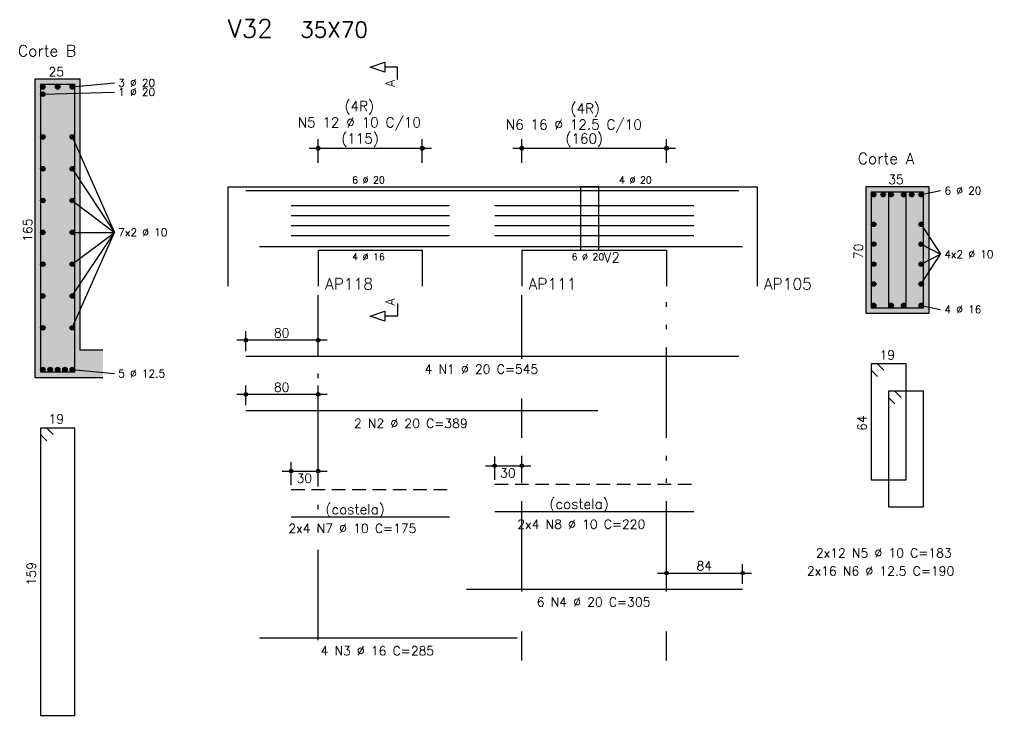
# Model space of a CAD drawing. Extents: x -1.9 to 86, y -1.2 to 61.3.
# Drawn here: x 30.12 to 51.63, y 22.02 to 37.42 of the extents above; entities that cross this region are included whole.
import ezdxf

# ---------------------------------------------------------------- set-up
doc = ezdxf.new("R2010")
doc.units = 0
doc.header["$MEASUREMENT"] = 0
doc.linetypes.add('ESTILO_TQS_0001', pattern=[0.45, 0.3, -0.15])
doc.linetypes.add('ESTILO_TQS_0004', pattern=[3.3, 2, -0.4, 0.05, -0.4, 0.05, -0.4])
for name, color, linetype in [('PENA_01', 1, 'CONTINUOUS'), ('PENA_02', 2, 'CONTINUOUS'), ('PENA_03', 3, 'CONTINUOUS'), ('PENA_04', 4, 'CONTINUOUS'), ('PENA_05', 5, 'CONTINUOUS'), ('PENA_06', 6, 'CONTINUOUS'), ('PENA_10', 253, 'CONTINUOUS')]:
    doc.layers.add(name, color=color, linetype=linetype)
doc.styles.get("Standard").update_dxf_attribs({"font": 'ROMANS.SHX'})

msp = doc.modelspace()

# ---------------------------------------------------------------- linework, layer by layer
at = {"layer": 'PENA_01', "linetype": 'Continuous'}
for p, q in [((31.29, 35.923), (32.22, 36.013)), ((30.64, 35.763), (32.22, 35.809)), ((31.29, 34.817), (32.22, 32.706)), ((36.726, 34.245), (36.726, 34.765)), ((39.026, 34.245), (39.026, 34.765)), ((41.226, 34.245), (41.226, 34.765)), ((44.426, 34.245), (44.426, 34.765)), ((36.526, 34.565), (39.226, 34.565)), ((41.026, 34.565), (44.626, 34.565)), ((31.29, 34.113), (32.22, 32.706)), ((50.051, 33.54), (50.481, 33.63)), ((31.29, 33.41), (32.22, 32.706)), ((31.29, 30.595), (32.22, 32.706)), ((31.29, 31.299), (32.22, 32.706)), ((31.29, 32.002), (32.22, 32.706)), ((31.29, 32.706), (32.22, 32.706)), ((50.051, 32.883), (50.481, 32.223)), ((50.051, 32.443), (50.481, 32.223)), ((50.051, 31.564), (50.481, 32.223)), ((50.051, 32.004), (50.481, 32.223)), ((50.051, 31.09), (50.481, 31)), ((36.926, 30.32), (34.926, 30.32)), ((31.29, 29.673), (32.22, 29.583)), ((36.926, 29.12), (34.926, 29.12)), ((40.426, 27.545), (41.426, 27.545)), ((35.926, 27.425), (36.926, 27.425)), ((44.226, 25.17), (46.306, 25.17))]:
    msp.add_line(p, q, dxfattribs=at)
at = {"layer": 'PENA_01', "linetype": 'ESTILO_TQS_0004'}
for p, q in [((36.726, 23.682), (36.726, 31.315)), ((41.226, 29.912), (41.226, 31.315)), ((44.426, 24.762), (44.426, 31.315)), ((41.226, 24.762), (41.226, 29.028)), ((41.226, 23.235), (41.226, 23.878)), ((44.426, 23.235), (44.426, 23.878))]:
    msp.add_line(p, q, dxfattribs=at)
at = {"layer": 'PENA_01', "linetype": 'Continuous'}
msp.add_lwpolyline([(42.526, 33.715), (42.526, 32.315), (42.926, 32.315), (42.926, 33.715), (42.526, 33.715)], dxfattribs=at)
at = {"layer": 'PENA_02', "linetype": 'Continuous'}
for centre, radius in [((36.726, 34.565), 0.0416), ((36.726, 34.565), 0.0208), ((39.026, 34.565), 0.0416), ((39.026, 34.565), 0.0208), ((41.226, 34.565), 0.0416), ((41.226, 34.565), 0.0208), ((44.426, 34.565), 0.0416), ((44.426, 34.565), 0.0208), ((35.126, 30.32), 0.04), ((35.126, 30.32), 0.02), ((36.726, 30.32), 0.04), ((36.726, 30.32), 0.02), ((35.126, 29.12), 0.04), ((35.126, 29.12), 0.02), ((36.726, 29.12), 0.04), ((36.726, 29.12), 0.02), ((40.626, 27.545), 0.04), ((40.626, 27.545), 0.02), ((41.226, 27.545), 0.04), ((41.226, 27.545), 0.02), ((36.126, 27.425), 0.04), ((36.126, 27.425), 0.02), ((36.726, 27.425), 0.04), ((36.726, 27.425), 0.02), ((44.426, 25.17), 0.04), ((44.426, 25.17), 0.02), ((46.106, 25.17), 0.04), ((46.106, 25.17), 0.02)]:
    msp.add_circle(centre, radius, dxfattribs=at)
at = {"layer": 'PENA_03', "linetype": 'Continuous'}
for p, q in [((31.465, 36.098), (30.465, 36.098)), ((30.465, 36.098), (30.465, 29.498)), ((31.465, 30.098), (31.465, 36.098)), ((34.726, 33.715), (34.726, 32.315)), ((34.726, 33.715), (36.726, 33.715)), ((36.726, 33.715), (39.026, 33.715)), ((39.026, 33.715), (41.226, 33.715)), ((41.226, 33.715), (44.426, 33.715)), ((44.426, 33.715), (46.426, 33.715)), ((46.426, 33.715), (46.426, 32.315)), ((50.226, 33.715), (48.826, 33.715)), ((48.826, 33.715), (48.826, 30.915)), ((50.226, 30.915), (50.226, 33.715)), ((34.726, 32.315), (34.726, 31.515)), ((36.726, 32.315), (39.026, 32.315)), ((36.726, 32.315), (36.726, 31.515)), ((39.026, 32.315), (39.026, 31.515)), ((41.226, 32.315), (44.426, 32.315)), ((41.226, 32.315), (41.226, 31.515)), ((44.426, 32.315), (44.426, 31.515)), ((46.426, 32.315), (46.426, 31.515)), ((48.826, 30.915), (50.226, 30.915)), ((35.126, 30.08), (35.126, 30.52)), ((36.726, 30.08), (36.726, 30.52)), ((31.965, 30.098), (31.465, 30.098)), ((30.465, 29.498), (31.465, 29.498)), ((31.465, 29.498), (31.965, 29.498)), ((35.126, 28.88), (35.126, 29.32)), ((36.726, 28.88), (36.726, 29.32)), ((40.626, 27.235), (40.626, 27.745)), ((41.226, 27.235), (41.226, 27.745)), ((36.126, 27.115), (36.126, 27.625)), ((36.726, 27.115), (36.726, 27.625)), ((44.426, 24.93), (44.426, 25.37)), ((46.106, 24.93), (46.106, 25.37))]:
    msp.add_line(p, q, dxfattribs=at)
for points in [[(38.476, 36.085), (38.476, 36.362), (38.199, 36.362), (38.199, 36.252), (37.876, 36.362), (38.199, 36.473), (38.199, 36.362)], [(38.476, 31.13), (38.476, 30.854), (38.199, 30.854), (38.199, 30.743), (37.876, 30.854), (38.199, 30.964), (38.199, 30.854)]]:
    msp.add_lwpolyline(points, dxfattribs=at)
for centre in [(30.64, 35.923), (30.965, 35.923), (31.29, 35.923), (30.64, 35.763), (30.64, 34.817), (31.29, 34.817), (30.64, 34.113), (31.29, 34.113), (49.001, 33.54), (49.211, 33.54), (49.388, 33.54), (49.665, 33.54), (49.841, 33.54), (50.051, 33.54), (30.64, 33.41), (31.29, 33.41), (49.001, 32.883), (50.051, 32.883), (30.64, 32.706), (31.29, 32.706), (49.001, 32.443), (50.051, 32.443), (30.64, 32.002), (31.29, 32.002), (49.001, 32.004), (50.051, 32.004), (49.001, 31.564), (50.051, 31.564), (30.64, 31.299), (31.29, 31.299), (49.001, 31.09), (49.388, 31.09), (49.665, 31.09), (50.051, 31.09), (30.64, 30.595), (31.29, 30.595), (30.64, 29.673), (30.802, 29.673), (30.965, 29.673), (31.127, 29.673), (31.29, 29.673)]:
    msp.add_circle(centre, 0.05, dxfattribs=at)
for points in [[(30.69, 35.923), (30.615, 35.966), (30.593, 35.94)], [(30.69, 35.923), (30.593, 35.94), (30.593, 35.906)], [(30.69, 35.923), (30.593, 35.906), (30.615, 35.88)], [(30.69, 35.923), (30.649, 35.972), (30.615, 35.966)], [(30.69, 35.923), (30.615, 35.88), (30.649, 35.874)], [(30.69, 35.923), (30.678, 35.955), (30.649, 35.972)], [(30.69, 35.923), (30.649, 35.874), (30.678, 35.891)], [(30.69, 35.923), (30.678, 35.891), (30.69, 35.923)], [(31.015, 35.923), (30.94, 35.966), (30.918, 35.94)], [(31.015, 35.923), (30.918, 35.94), (30.918, 35.906)], [(31.015, 35.923), (30.918, 35.906), (30.94, 35.88)], [(31.015, 35.923), (30.974, 35.972), (30.94, 35.966)], [(31.015, 35.923), (30.94, 35.88), (30.974, 35.874)], [(31.015, 35.923), (31.003, 35.955), (30.974, 35.972)], [(31.015, 35.923), (30.974, 35.874), (31.003, 35.891)], [(31.015, 35.923), (31.003, 35.891), (31.015, 35.923)], [(31.34, 35.923), (31.265, 35.966), (31.243, 35.94)], [(31.34, 35.923), (31.243, 35.94), (31.243, 35.906)], [(31.34, 35.923), (31.243, 35.906), (31.265, 35.88)], [(31.34, 35.923), (31.299, 35.972), (31.265, 35.966)], [(31.34, 35.923), (31.265, 35.88), (31.299, 35.874)], [(31.34, 35.923), (31.328, 35.955), (31.299, 35.972)], [(31.34, 35.923), (31.299, 35.874), (31.328, 35.891)], [(31.34, 35.923), (31.328, 35.891), (31.34, 35.923)], [(30.69, 35.763), (30.615, 35.806), (30.593, 35.78)], [(30.69, 35.763), (30.593, 35.78), (30.593, 35.746)], [(30.69, 35.763), (30.593, 35.746), (30.615, 35.72)], [(30.69, 35.763), (30.649, 35.812), (30.615, 35.806)], [(30.69, 35.763), (30.615, 35.72), (30.649, 35.714)], [(30.69, 35.763), (30.678, 35.795), (30.649, 35.812)], [(30.69, 35.763), (30.649, 35.714), (30.678, 35.731)], [(30.69, 35.763), (30.678, 35.731), (30.69, 35.763)], [(30.69, 34.817), (30.615, 34.86), (30.593, 34.834)], [(30.69, 34.817), (30.649, 34.866), (30.615, 34.86)], [(30.69, 34.817), (30.678, 34.849), (30.649, 34.866)], [(31.34, 34.817), (31.265, 34.86), (31.243, 34.834)], [(31.34, 34.817), (31.299, 34.866), (31.265, 34.86)], [(31.34, 34.817), (31.328, 34.849), (31.299, 34.866)], [(30.69, 34.817), (30.593, 34.834), (30.593, 34.8)], [(30.69, 34.817), (30.593, 34.8), (30.615, 34.774)], [(30.69, 34.817), (30.615, 34.774), (30.649, 34.768)], [(30.69, 34.817), (30.649, 34.768), (30.678, 34.785)], [(30.69, 34.817), (30.678, 34.785), (30.69, 34.817)], [(31.34, 34.817), (31.243, 34.834), (31.243, 34.8)], [(31.34, 34.817), (31.243, 34.8), (31.265, 34.774)], [(31.34, 34.817), (31.265, 34.774), (31.299, 34.768)], [(31.34, 34.817), (31.299, 34.768), (31.328, 34.785)], [(31.34, 34.817), (31.328, 34.785), (31.34, 34.817)], [(30.69, 34.113), (30.615, 34.157), (30.593, 34.13)], [(30.69, 34.113), (30.593, 34.13), (30.593, 34.096)], [(30.69, 34.113), (30.593, 34.096), (30.615, 34.07)], [(30.69, 34.113), (30.649, 34.163), (30.615, 34.157)], [(30.69, 34.113), (30.615, 34.07), (30.649, 34.064)], [(30.69, 34.113), (30.678, 34.145), (30.649, 34.163)], [(30.69, 34.113), (30.649, 34.064), (30.678, 34.081)], [(30.69, 34.113), (30.678, 34.081), (30.69, 34.113)], [(31.34, 34.113), (31.265, 34.157), (31.243, 34.13)], [(31.34, 34.113), (31.243, 34.13), (31.243, 34.096)], [(31.34, 34.113), (31.243, 34.096), (31.265, 34.07)], [(31.34, 34.113), (31.299, 34.163), (31.265, 34.157)], [(31.34, 34.113), (31.265, 34.07), (31.299, 34.064)], [(31.34, 34.113), (31.328, 34.145), (31.299, 34.163)], [(31.34, 34.113), (31.299, 34.064), (31.328, 34.081)], [(31.34, 34.113), (31.328, 34.081), (31.34, 34.113)], [(49.051, 33.54), (48.976, 33.584), (48.954, 33.558)], [(49.051, 33.54), (48.954, 33.558), (48.954, 33.523)], [(49.051, 33.54), (49.01, 33.59), (48.976, 33.584)], [(49.051, 33.54), (49.04, 33.573), (49.01, 33.59)], [(49.261, 33.54), (49.186, 33.584), (49.164, 33.558)], [(49.261, 33.54), (49.164, 33.558), (49.164, 33.523)], [(49.261, 33.54), (49.22, 33.59), (49.186, 33.584)], [(49.261, 33.54), (49.25, 33.573), (49.22, 33.59)], [(49.438, 33.54), (49.363, 33.584), (49.341, 33.558)], [(49.438, 33.54), (49.341, 33.558), (49.341, 33.523)], [(49.438, 33.54), (49.397, 33.59), (49.363, 33.584)], [(49.438, 33.54), (49.426, 33.573), (49.397, 33.59)], [(49.715, 33.54), (49.64, 33.584), (49.618, 33.558)], [(49.715, 33.54), (49.618, 33.558), (49.618, 33.523)], [(49.715, 33.54), (49.673, 33.59), (49.64, 33.584)], [(49.715, 33.54), (49.703, 33.573), (49.673, 33.59)], [(49.891, 33.54), (49.816, 33.584), (49.794, 33.558)], [(49.891, 33.54), (49.794, 33.558), (49.794, 33.523)], [(49.891, 33.54), (49.85, 33.59), (49.816, 33.584)], [(49.891, 33.54), (49.88, 33.573), (49.85, 33.59)], [(50.101, 33.54), (50.026, 33.584), (50.004, 33.558)], [(50.101, 33.54), (50.004, 33.558), (50.004, 33.523)], [(50.101, 33.54), (50.06, 33.59), (50.026, 33.584)], [(50.101, 33.54), (50.09, 33.573), (50.06, 33.59)], [(30.69, 33.41), (30.615, 33.453), (30.593, 33.427)], [(30.69, 33.41), (30.593, 33.427), (30.593, 33.393)], [(30.69, 33.41), (30.593, 33.393), (30.615, 33.366)], [(30.69, 33.41), (30.649, 33.459), (30.615, 33.453)], [(30.69, 33.41), (30.615, 33.366), (30.649, 33.36)], [(30.69, 33.41), (30.678, 33.442), (30.649, 33.459)], [(30.69, 33.41), (30.649, 33.36), (30.678, 33.377)], [(30.69, 33.41), (30.678, 33.377), (30.69, 33.41)], [(31.34, 33.41), (31.265, 33.453), (31.243, 33.427)], [(31.34, 33.41), (31.243, 33.427), (31.243, 33.393)], [(31.34, 33.41), (31.243, 33.393), (31.265, 33.366)], [(31.34, 33.41), (31.299, 33.459), (31.265, 33.453)], [(31.34, 33.41), (31.265, 33.366), (31.299, 33.36)], [(31.34, 33.41), (31.328, 33.442), (31.299, 33.459)], [(31.34, 33.41), (31.299, 33.36), (31.328, 33.377)], [(31.34, 33.41), (31.328, 33.377), (31.34, 33.41)], [(49.051, 33.54), (48.954, 33.523), (48.976, 33.497)], [(49.051, 33.54), (48.976, 33.497), (49.01, 33.491)], [(49.051, 33.54), (49.01, 33.491), (49.04, 33.508)], [(49.051, 33.54), (49.04, 33.508), (49.051, 33.54)], [(49.261, 33.54), (49.164, 33.523), (49.186, 33.497)], [(49.261, 33.54), (49.186, 33.497), (49.22, 33.491)], [(49.261, 33.54), (49.22, 33.491), (49.25, 33.508)], [(49.261, 33.54), (49.25, 33.508), (49.261, 33.54)], [(49.438, 33.54), (49.341, 33.523), (49.363, 33.497)], [(49.438, 33.54), (49.363, 33.497), (49.397, 33.491)], [(49.438, 33.54), (49.397, 33.491), (49.426, 33.508)], [(49.438, 33.54), (49.426, 33.508), (49.438, 33.54)], [(49.715, 33.54), (49.618, 33.523), (49.64, 33.497)], [(49.715, 33.54), (49.64, 33.497), (49.673, 33.491)], [(49.715, 33.54), (49.673, 33.491), (49.703, 33.508)], [(49.715, 33.54), (49.703, 33.508), (49.715, 33.54)], [(49.891, 33.54), (49.794, 33.523), (49.816, 33.497)], [(49.891, 33.54), (49.816, 33.497), (49.85, 33.491)], [(49.891, 33.54), (49.85, 33.491), (49.88, 33.508)], [(49.891, 33.54), (49.88, 33.508), (49.891, 33.54)], [(50.101, 33.54), (50.004, 33.523), (50.026, 33.497)], [(50.101, 33.54), (50.026, 33.497), (50.06, 33.491)], [(50.101, 33.54), (50.06, 33.491), (50.09, 33.508)], [(50.101, 33.54), (50.09, 33.508), (50.101, 33.54)], [(49.051, 32.883), (48.976, 32.926), (48.954, 32.9)], [(49.051, 32.883), (49.01, 32.932), (48.976, 32.926)], [(49.051, 32.883), (49.04, 32.915), (49.01, 32.932)], [(50.101, 32.883), (50.026, 32.926), (50.004, 32.9)], [(50.101, 32.883), (50.06, 32.932), (50.026, 32.926)], [(50.101, 32.883), (50.09, 32.915), (50.06, 32.932)], [(30.69, 32.706), (30.615, 32.749), (30.593, 32.723)], [(30.69, 32.706), (30.593, 32.723), (30.593, 32.689)], [(30.69, 32.706), (30.593, 32.689), (30.615, 32.663)], [(30.69, 32.706), (30.649, 32.755), (30.615, 32.749)], [(30.69, 32.706), (30.615, 32.663), (30.649, 32.657)], [(30.69, 32.706), (30.678, 32.738), (30.649, 32.755)], [(30.69, 32.706), (30.649, 32.657), (30.678, 32.674)], [(30.69, 32.706), (30.678, 32.674), (30.69, 32.706)], [(31.34, 32.706), (31.265, 32.749), (31.243, 32.723)], [(31.34, 32.706), (31.243, 32.723), (31.243, 32.689)], [(31.34, 32.706), (31.243, 32.689), (31.265, 32.663)], [(31.34, 32.706), (31.299, 32.755), (31.265, 32.749)], [(31.34, 32.706), (31.265, 32.663), (31.299, 32.657)], [(31.34, 32.706), (31.328, 32.738), (31.299, 32.755)], [(31.34, 32.706), (31.299, 32.657), (31.328, 32.674)], [(31.34, 32.706), (31.328, 32.674), (31.34, 32.706)], [(49.051, 32.883), (48.954, 32.9), (48.954, 32.866)], [(49.051, 32.883), (48.954, 32.866), (48.976, 32.839)], [(49.051, 32.883), (48.976, 32.839), (49.01, 32.833)], [(49.051, 32.883), (49.01, 32.833), (49.04, 32.851)], [(49.051, 32.883), (49.04, 32.851), (49.051, 32.883)], [(50.101, 32.883), (50.004, 32.9), (50.004, 32.866)], [(50.101, 32.883), (50.004, 32.866), (50.026, 32.839)], [(50.101, 32.883), (50.026, 32.839), (50.06, 32.833)], [(50.101, 32.883), (50.06, 32.833), (50.09, 32.851)], [(50.101, 32.883), (50.09, 32.851), (50.101, 32.883)], [(49.051, 32.443), (48.976, 32.487), (48.954, 32.46)], [(49.051, 32.443), (49.01, 32.492), (48.976, 32.487)], [(49.051, 32.443), (49.04, 32.475), (49.01, 32.492)], [(50.101, 32.443), (50.026, 32.487), (50.004, 32.46)], [(50.101, 32.443), (50.06, 32.492), (50.026, 32.487)], [(50.101, 32.443), (50.09, 32.475), (50.06, 32.492)], [(49.051, 32.443), (48.954, 32.46), (48.954, 32.426)], [(49.051, 32.443), (48.954, 32.426), (48.976, 32.4)], [(49.051, 32.443), (48.976, 32.4), (49.01, 32.394)], [(49.051, 32.443), (49.01, 32.394), (49.04, 32.411)], [(49.051, 32.443), (49.04, 32.411), (49.051, 32.443)], [(50.101, 32.443), (50.004, 32.46), (50.004, 32.426)], [(50.101, 32.443), (50.004, 32.426), (50.026, 32.4)], [(50.101, 32.443), (50.026, 32.4), (50.06, 32.394)], [(50.101, 32.443), (50.06, 32.394), (50.09, 32.411)], [(50.101, 32.443), (50.09, 32.411), (50.101, 32.443)], [(30.69, 32.002), (30.649, 32.051), (30.615, 32.046)], [(30.69, 32.002), (30.678, 32.034), (30.649, 32.051)], [(31.34, 32.002), (31.299, 32.051), (31.265, 32.046)], [(31.34, 32.002), (31.328, 32.034), (31.299, 32.051)], [(49.051, 32.004), (49.01, 32.053), (48.976, 32.047)], [(49.051, 32.004), (49.04, 32.036), (49.01, 32.053)], [(50.101, 32.004), (50.06, 32.053), (50.026, 32.047)], [(50.101, 32.004), (50.09, 32.036), (50.06, 32.053)], [(30.69, 32.002), (30.615, 32.046), (30.593, 32.019)], [(30.69, 32.002), (30.593, 32.019), (30.593, 31.985)], [(30.69, 32.002), (30.593, 31.985), (30.615, 31.959)], [(30.69, 32.002), (30.615, 31.959), (30.649, 31.953)], [(30.69, 32.002), (30.649, 31.953), (30.678, 31.97)], [(30.69, 32.002), (30.678, 31.97), (30.69, 32.002)], [(31.34, 32.002), (31.265, 32.046), (31.243, 32.019)], [(31.34, 32.002), (31.243, 32.019), (31.243, 31.985)], [(31.34, 32.002), (31.243, 31.985), (31.265, 31.959)], [(31.34, 32.002), (31.265, 31.959), (31.299, 31.953)], [(31.34, 32.002), (31.299, 31.953), (31.328, 31.97)], [(31.34, 32.002), (31.328, 31.97), (31.34, 32.002)], [(49.051, 32.004), (48.976, 32.047), (48.954, 32.021)], [(49.051, 32.004), (48.954, 32.021), (48.954, 31.987)], [(49.051, 32.004), (48.954, 31.987), (48.976, 31.96)], [(49.051, 32.004), (48.976, 31.96), (49.01, 31.954)], [(49.051, 32.004), (49.01, 31.954), (49.04, 31.972)], [(49.051, 32.004), (49.04, 31.972), (49.051, 32.004)], [(50.101, 32.004), (50.026, 32.047), (50.004, 32.021)], [(50.101, 32.004), (50.004, 32.021), (50.004, 31.987)], [(50.101, 32.004), (50.004, 31.987), (50.026, 31.96)], [(50.101, 32.004), (50.026, 31.96), (50.06, 31.954)], [(50.101, 32.004), (50.06, 31.954), (50.09, 31.972)], [(50.101, 32.004), (50.09, 31.972), (50.101, 32.004)], [(49.051, 31.564), (48.976, 31.607), (48.954, 31.581)], [(49.051, 31.564), (48.954, 31.581), (48.954, 31.547)], [(49.051, 31.564), (48.954, 31.547), (48.976, 31.521)], [(49.051, 31.564), (49.01, 31.613), (48.976, 31.607)], [(49.051, 31.564), (48.976, 31.521), (49.01, 31.515)], [(49.051, 31.564), (49.04, 31.596), (49.01, 31.613)], [(49.051, 31.564), (49.01, 31.515), (49.04, 31.532)], [(49.051, 31.564), (49.04, 31.532), (49.051, 31.564)], [(50.101, 31.564), (50.026, 31.607), (50.004, 31.581)], [(50.101, 31.564), (50.004, 31.581), (50.004, 31.547)], [(50.101, 31.564), (50.004, 31.547), (50.026, 31.521)], [(50.101, 31.564), (50.06, 31.613), (50.026, 31.607)], [(50.101, 31.564), (50.026, 31.521), (50.06, 31.515)], [(50.101, 31.564), (50.09, 31.596), (50.06, 31.613)], [(50.101, 31.564), (50.06, 31.515), (50.09, 31.532)], [(50.101, 31.564), (50.09, 31.532), (50.101, 31.564)], [(30.69, 31.299), (30.615, 31.342), (30.593, 31.316)], [(30.69, 31.299), (30.593, 31.316), (30.593, 31.281)], [(30.69, 31.299), (30.593, 31.281), (30.615, 31.255)], [(30.69, 31.299), (30.649, 31.348), (30.615, 31.342)], [(30.69, 31.299), (30.615, 31.255), (30.649, 31.249)], [(30.69, 31.299), (30.678, 31.331), (30.649, 31.348)], [(30.69, 31.299), (30.649, 31.249), (30.678, 31.266)], [(30.69, 31.299), (30.678, 31.266), (30.69, 31.299)], [(31.34, 31.299), (31.265, 31.342), (31.243, 31.316)], [(31.34, 31.299), (31.243, 31.316), (31.243, 31.281)], [(31.34, 31.299), (31.243, 31.281), (31.265, 31.255)], [(31.34, 31.299), (31.299, 31.348), (31.265, 31.342)], [(31.34, 31.299), (31.265, 31.255), (31.299, 31.249)], [(31.34, 31.299), (31.328, 31.331), (31.299, 31.348)], [(31.34, 31.299), (31.299, 31.249), (31.328, 31.266)], [(31.34, 31.299), (31.328, 31.266), (31.34, 31.299)], [(49.051, 31.09), (48.976, 31.134), (48.954, 31.108)], [(49.051, 31.09), (48.954, 31.108), (48.954, 31.073)], [(49.051, 31.09), (48.954, 31.073), (48.976, 31.047)], [(49.051, 31.09), (49.01, 31.14), (48.976, 31.134)], [(49.051, 31.09), (48.976, 31.047), (49.01, 31.041)], [(49.051, 31.09), (49.04, 31.123), (49.01, 31.14)], [(49.051, 31.09), (49.01, 31.041), (49.04, 31.058)], [(49.051, 31.09), (49.04, 31.058), (49.051, 31.09)], [(49.438, 31.09), (49.363, 31.134), (49.341, 31.108)], [(49.438, 31.09), (49.341, 31.108), (49.341, 31.073)], [(49.438, 31.09), (49.341, 31.073), (49.363, 31.047)], [(49.438, 31.09), (49.397, 31.14), (49.363, 31.134)], [(49.438, 31.09), (49.363, 31.047), (49.397, 31.041)], [(49.438, 31.09), (49.426, 31.123), (49.397, 31.14)], [(49.438, 31.09), (49.397, 31.041), (49.426, 31.058)], [(49.438, 31.09), (49.426, 31.058), (49.438, 31.09)], [(49.715, 31.09), (49.64, 31.134), (49.618, 31.108)], [(49.715, 31.09), (49.618, 31.108), (49.618, 31.073)], [(49.715, 31.09), (49.618, 31.073), (49.64, 31.047)], [(49.715, 31.09), (49.673, 31.14), (49.64, 31.134)], [(49.715, 31.09), (49.64, 31.047), (49.673, 31.041)], [(49.715, 31.09), (49.703, 31.123), (49.673, 31.14)], [(49.715, 31.09), (49.673, 31.041), (49.703, 31.058)], [(49.715, 31.09), (49.703, 31.058), (49.715, 31.09)], [(50.101, 31.09), (50.026, 31.134), (50.004, 31.108)], [(50.101, 31.09), (50.004, 31.108), (50.004, 31.073)], [(50.101, 31.09), (50.004, 31.073), (50.026, 31.047)], [(50.101, 31.09), (50.06, 31.14), (50.026, 31.134)], [(50.101, 31.09), (50.026, 31.047), (50.06, 31.041)], [(50.101, 31.09), (50.09, 31.123), (50.06, 31.14)], [(50.101, 31.09), (50.06, 31.041), (50.09, 31.058)], [(50.101, 31.09), (50.09, 31.058), (50.101, 31.09)], [(30.69, 30.595), (30.615, 30.638), (30.593, 30.612)], [(30.69, 30.595), (30.593, 30.612), (30.593, 30.578)], [(30.69, 30.595), (30.593, 30.578), (30.615, 30.551)], [(30.69, 30.595), (30.649, 30.644), (30.615, 30.638)], [(30.69, 30.595), (30.615, 30.551), (30.649, 30.546)], [(30.69, 30.595), (30.678, 30.627), (30.649, 30.644)], [(30.69, 30.595), (30.649, 30.546), (30.678, 30.563)], [(30.69, 30.595), (30.678, 30.563), (30.69, 30.595)], [(31.34, 30.595), (31.265, 30.638), (31.243, 30.612)], [(31.34, 30.595), (31.243, 30.612), (31.243, 30.578)], [(31.34, 30.595), (31.243, 30.578), (31.265, 30.551)], [(31.34, 30.595), (31.299, 30.644), (31.265, 30.638)], [(31.34, 30.595), (31.265, 30.551), (31.299, 30.546)], [(31.34, 30.595), (31.328, 30.627), (31.299, 30.644)], [(31.34, 30.595), (31.299, 30.546), (31.328, 30.563)], [(31.34, 30.595), (31.328, 30.563), (31.34, 30.595)], [(30.69, 29.673), (30.615, 29.716), (30.593, 29.69)], [(30.69, 29.673), (30.593, 29.69), (30.593, 29.656)], [(30.69, 29.673), (30.649, 29.722), (30.615, 29.716)], [(30.69, 29.673), (30.678, 29.705), (30.649, 29.722)], [(30.852, 29.673), (30.777, 29.716), (30.755, 29.69)], [(30.852, 29.673), (30.755, 29.69), (30.755, 29.656)], [(30.852, 29.673), (30.811, 29.722), (30.777, 29.716)], [(30.852, 29.673), (30.841, 29.705), (30.811, 29.722)], [(31.015, 29.673), (30.94, 29.716), (30.918, 29.69)], [(31.015, 29.673), (30.918, 29.69), (30.918, 29.656)], [(31.015, 29.673), (30.974, 29.722), (30.94, 29.716)], [(31.015, 29.673), (31.003, 29.705), (30.974, 29.722)], [(31.177, 29.673), (31.102, 29.716), (31.08, 29.69)], [(31.177, 29.673), (31.08, 29.69), (31.08, 29.656)], [(31.177, 29.673), (31.136, 29.722), (31.102, 29.716)], [(31.177, 29.673), (31.166, 29.705), (31.136, 29.722)], [(31.34, 29.673), (31.265, 29.716), (31.243, 29.69)], [(31.34, 29.673), (31.243, 29.69), (31.243, 29.656)], [(31.34, 29.673), (31.299, 29.722), (31.265, 29.716)], [(31.34, 29.673), (31.328, 29.705), (31.299, 29.722)], [(30.69, 29.673), (30.593, 29.656), (30.615, 29.63)], [(30.69, 29.673), (30.615, 29.63), (30.649, 29.624)], [(30.69, 29.673), (30.649, 29.624), (30.678, 29.641)], [(30.69, 29.673), (30.678, 29.641), (30.69, 29.673)], [(30.852, 29.673), (30.755, 29.656), (30.777, 29.63)], [(30.852, 29.673), (30.777, 29.63), (30.811, 29.624)], [(30.852, 29.673), (30.811, 29.624), (30.841, 29.641)], [(30.852, 29.673), (30.841, 29.641), (30.852, 29.673)], [(31.015, 29.673), (30.918, 29.656), (30.94, 29.63)], [(31.015, 29.673), (30.94, 29.63), (30.974, 29.624)], [(31.015, 29.673), (30.974, 29.624), (31.003, 29.641)], [(31.015, 29.673), (31.003, 29.641), (31.015, 29.673)], [(31.177, 29.673), (31.08, 29.656), (31.102, 29.63)], [(31.177, 29.673), (31.102, 29.63), (31.136, 29.624)], [(31.177, 29.673), (31.136, 29.624), (31.166, 29.641)], [(31.177, 29.673), (31.166, 29.641), (31.177, 29.673)], [(31.34, 29.673), (31.243, 29.656), (31.265, 29.63)], [(31.34, 29.673), (31.265, 29.63), (31.299, 29.624)], [(31.34, 29.673), (31.299, 29.624), (31.328, 29.641)], [(31.34, 29.673), (31.328, 29.641), (31.34, 29.673)]]:
    msp.add_solid(points, dxfattribs=at)
at = {"layer": 'PENA_04', "linetype": 'Continuous'}
for p, q in [((35.126, 33.635), (46.026, 33.635)), ((35.126, 33.635), (42.906, 33.635)), ((36.126, 33.299), (39.627, 33.299)), ((40.626, 33.299), (45.027, 33.299)), ((36.126, 33.079), (39.627, 33.079)), ((40.626, 33.079), (45.027, 33.079)), ((36.126, 32.86), (39.627, 32.86)), ((40.626, 32.86), (45.027, 32.86)), ((36.126, 32.64), (39.627, 32.64)), ((40.626, 32.64), (45.027, 32.64)), ((35.426, 32.395), (41.126, 32.395)), ((40.006, 32.395), (46.106, 32.395))]:
    msp.add_line(p, q, dxfattribs=at)
for points in [[(30.585, 35.978), (30.585, 29.618), (31.345, 29.618), (31.345, 35.978), (30.585, 35.978)], [(48.946, 33.595), (48.946, 31.035), (49.72, 31.035), (49.72, 33.595), (48.946, 33.595)], [(49.333, 33.595), (49.333, 31.035), (50.106, 31.035), (50.106, 33.595), (49.333, 33.595)]]:
    msp.add_lwpolyline(points, dxfattribs=at)
at = {"layer": 'PENA_05', "linetype": 'Continuous'}
for p, q in [((35.126, 29.965), (46.026, 29.965)), ((49.086, 29.795), (48.946, 29.795)), ((48.946, 29.795), (48.946, 27.235)), ((49.72, 29.795), (48.946, 29.795)), ((48.946, 29.795), (48.946, 29.655)), ((49.226, 29.655), (49.086, 29.795)), ((49.72, 27.235), (49.72, 29.795)), ((48.946, 29.655), (49.086, 29.515)), ((49.473, 29.195), (49.333, 29.195)), ((49.333, 29.195), (49.333, 26.635)), ((50.106, 29.195), (49.333, 29.195)), ((49.333, 29.195), (49.333, 29.055)), ((49.333, 29.055), (49.473, 28.915)), ((49.613, 29.055), (49.473, 29.195)), ((50.106, 26.635), (50.106, 29.195)), ((35.126, 28.765), (42.906, 28.765)), ((30.725, 28.378), (30.585, 28.378)), ((30.585, 28.378), (30.585, 22.018)), ((31.345, 28.378), (30.585, 28.378)), ((30.585, 28.378), (30.585, 28.238)), ((30.585, 28.238), (30.725, 28.098)), ((30.865, 28.238), (30.725, 28.378)), ((31.345, 22.018), (31.345, 28.378)), ((48.946, 27.235), (49.72, 27.235)), ((40.626, 26.535), (45.027, 26.535)), ((49.333, 26.635), (50.106, 26.635)), ((36.126, 26.415), (39.627, 26.415)), ((40.006, 24.815), (46.106, 24.815)), ((35.426, 23.735), (41.126, 23.735)), ((30.585, 22.018), (31.345, 22.018))]:
    msp.add_line(p, q, dxfattribs=at)
at = {"layer": 'PENA_06', "linetype": 'ESTILO_TQS_0001'}
for p, q in [((40.626, 27.135), (45.027, 27.135)), ((36.126, 27.015), (39.627, 27.015))]:
    msp.add_line(p, q, dxfattribs=at)
at = {"layer": 'PENA_10', "linetype": 'Continuous'}
for points in [[(31.465, 29.498), (31.465, 36.098), (30.465, 36.098)], [(31.465, 29.498), (30.465, 36.098), (30.465, 29.498)], [(31.465, 29.498), (31.465, 30.098), (31.465, 36.098)], [(50.226, 30.915), (50.226, 33.715), (48.826, 33.715)], [(50.226, 30.915), (48.826, 33.715), (48.826, 30.915)], [(50.226, 30.915), (48.826, 30.915), (50.226, 30.915)], [(31.465, 29.498), (31.965, 29.498), (31.965, 30.098)], [(31.465, 29.498), (31.965, 30.098), (31.465, 30.098)], [(31.465, 29.498), (30.465, 29.498), (31.465, 29.498)]]:
    msp.add_solid(points, dxfattribs=at)

# ---------------------------------------------------------------- texts
at = {"layer": 'PENA_01', "linetype": 'Continuous'}
msp.add_text('35X70', height=0.35, dxfattribs=at).set_placement((36.326, 37.015))
at = {"layer": 'PENA_02', "linetype": 'Continuous'}
for s, p in [('AP118', (36.876, 31.44)), ('AP111', (41.376, 31.44)), ('AP105', (46.576, 31.44))]:
    msp.add_text(s, height=0.25, dxfattribs=at).set_placement(p)
at = {"layer": 'PENA_02', "linetype": 'ESTILO_TQS_0004'}
for p in [(36.886, 26.47), (41.836, 26.59)]:
    msp.add_text('(costela)', height=0.22, dxfattribs=at).set_placement(p)
at = {"layer": 'PENA_03', "linetype": 'Continuous'}
for s, height, p in [('Corte B', 0.25, (30.09, 36.598)), ('25', 0.2, (30.765, 36.158)), ('3 %%c 20', 0.17, (32.305, 35.928)), ('1 %%c 20', 0.17, (32.305, 35.724)), ('(4R)', 0.22, (37.309, 35.388)), ('(4R)', 0.22, (42.302, 35.335)), ('N5 12 %%c 10 C/10', 0.22, (36.271, 35.029)), ('N6 16 %%c 12.5 C/10', 0.22, (40.872, 34.981)), ('(115)', 0.22, (37.236, 34.671)), ('(160)', 0.22, (42.191, 34.672)), ('Corte A', 0.25, (48.651, 34.215)), ('6 %%c 20', 0.15, (37.476, 33.79)), ('4 %%c 20', 0.15, (43.376, 33.79)), ('35', 0.2, (49.326, 33.775)), ('6 %%c 20', 0.17, (50.566, 33.545)), ('7x2 %%c 10', 0.17, (32.305, 32.621)), ('4x2 %%c 10', 0.17, (50.566, 32.138)), ('4 %%c 16', 0.15, (37.476, 32.09)), ('6 %%c 20', 0.15, (42.326, 32.09)), ('V2', 0.22, (43.036, 32.04)), ('4 %%c 16', 0.17, (50.566, 30.915)), ('80', 0.2, (35.746, 30.38)), ('19', 0.2, (49.133, 29.895)), ('4 N1 %%c 20 C=545', 0.2, (39.076, 29.58)), ('5 %%c 12.5', 0.17, (32.305, 29.498)), ('80', 0.2, (35.746, 29.18)), ('19', 0.2, (30.765, 28.478)), ('2 N2 %%c 20 C=389', 0.2, (37.516, 28.38)), ('30', 0.2, (36.246, 27.165)), ('30', 0.2, (40.746, 27.285)), ('2x4 N7 %%c 10 C=175', 0.2, (36.067, 26.057)), ('2x4 N8 %%c 10 C=220', 0.2, (41.126, 26.15)), ('2x12 N5 %%c 10 C=183', 0.2, (47.726, 25.515)), ('84', 0.2, (45.086, 25.23)), ('2x16 N6 %%c 12.5 C=190', 0.2, (47.526, 25.115)), ('6 N4 %%c 20 C=305', 0.2, (41.556, 24.43)), ('4 N3 %%c 16 C=285', 0.2, (36.776, 23.35))]:
    msp.add_text(s, height=height, dxfattribs=at).set_placement(p)
for s, p in [('A', (38.416, 35.925)), ('165', (30.405, 32.498)), ('70', (48.766, 32.115)), ('A', (38.416, 31.09)), ('64', (48.846, 28.315)), ('159', (30.485, 24.898))]:
    msp.add_text(s, height=0.2, rotation=90, dxfattribs=at).set_placement(p)
at = {"layer": 'PENA_06', "linetype": 'Continuous'}
msp.add_text('V32', height=0.4, dxfattribs=at).set_placement((34.726, 37.015))

doc.saveas('drawing.dxf')
